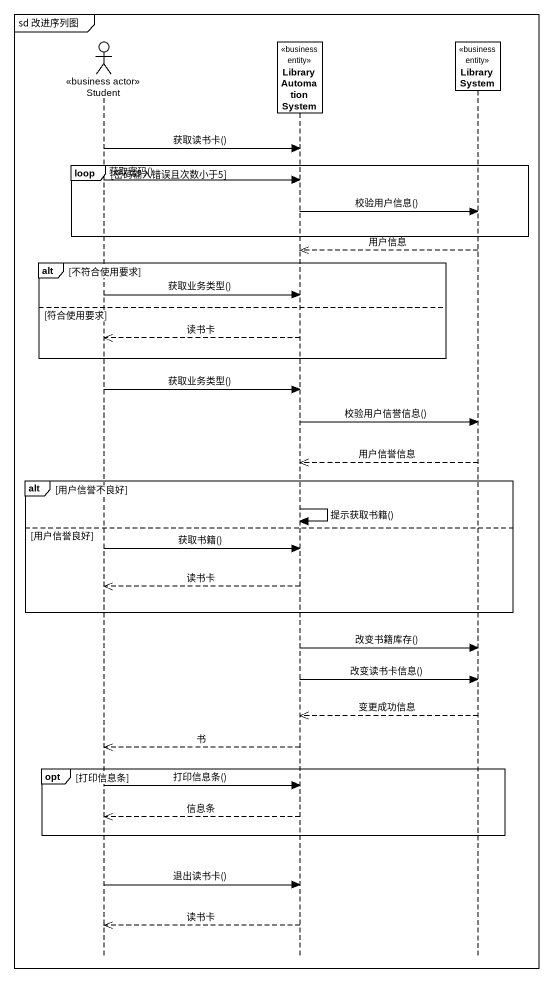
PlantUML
@startuml
mainframe sd 改进序列图
hide footbox
actor Student <<business actor>>
participant LibraryAutomationSystem <<business entity>>
participant LibrarySystem <<business entity>>

Student -> LibraryAutomationSystem : 获取读书卡()
loop 密码输入错误且次数小于5
  Student -> LibraryAutomationSystem : 获取密码()
  LibraryAutomationSystem -> LibrarySystem : 校验用户信息()
end
LibrarySystem -->> LibraryAutomationSystem : 用户信息
alt 不符合使用要求
  Student -> LibraryAutomationSystem : 获取业务类型()
else 符合使用要求
  LibraryAutomationSystem -->> Student : 读书卡
end
Student -> LibraryAutomationSystem : 获取业务类型()
LibraryAutomationSystem -> LibrarySystem : 校验用户信誉信息()
LibrarySystem -->> LibraryAutomationSystem : 用户信誉信息
alt 用户信誉不良好
  LibraryAutomationSystem -> LibraryAutomationSystem : 提示获取书籍()
else 用户信誉良好
  Student -> LibraryAutomationSystem : 获取书籍()
  LibraryAutomationSystem -->> Student : 读书卡
end
LibraryAutomationSystem -> LibrarySystem : 改变书籍库存()
LibraryAutomationSystem -> LibrarySystem : 改变读书卡信息()
LibrarySystem -->> LibraryAutomationSystem : 变更成功信息
LibraryAutomationSystem -->> Student : 书
opt 打印信息条
  Student -> LibraryAutomationSystem : 打印信息条()
  LibraryAutomationSystem -->> Student : 信息条
end
Student -> LibraryAutomationSystem : 退出读书卡()
LibraryAutomationSystem -->> Student : 读书卡
@enduml
